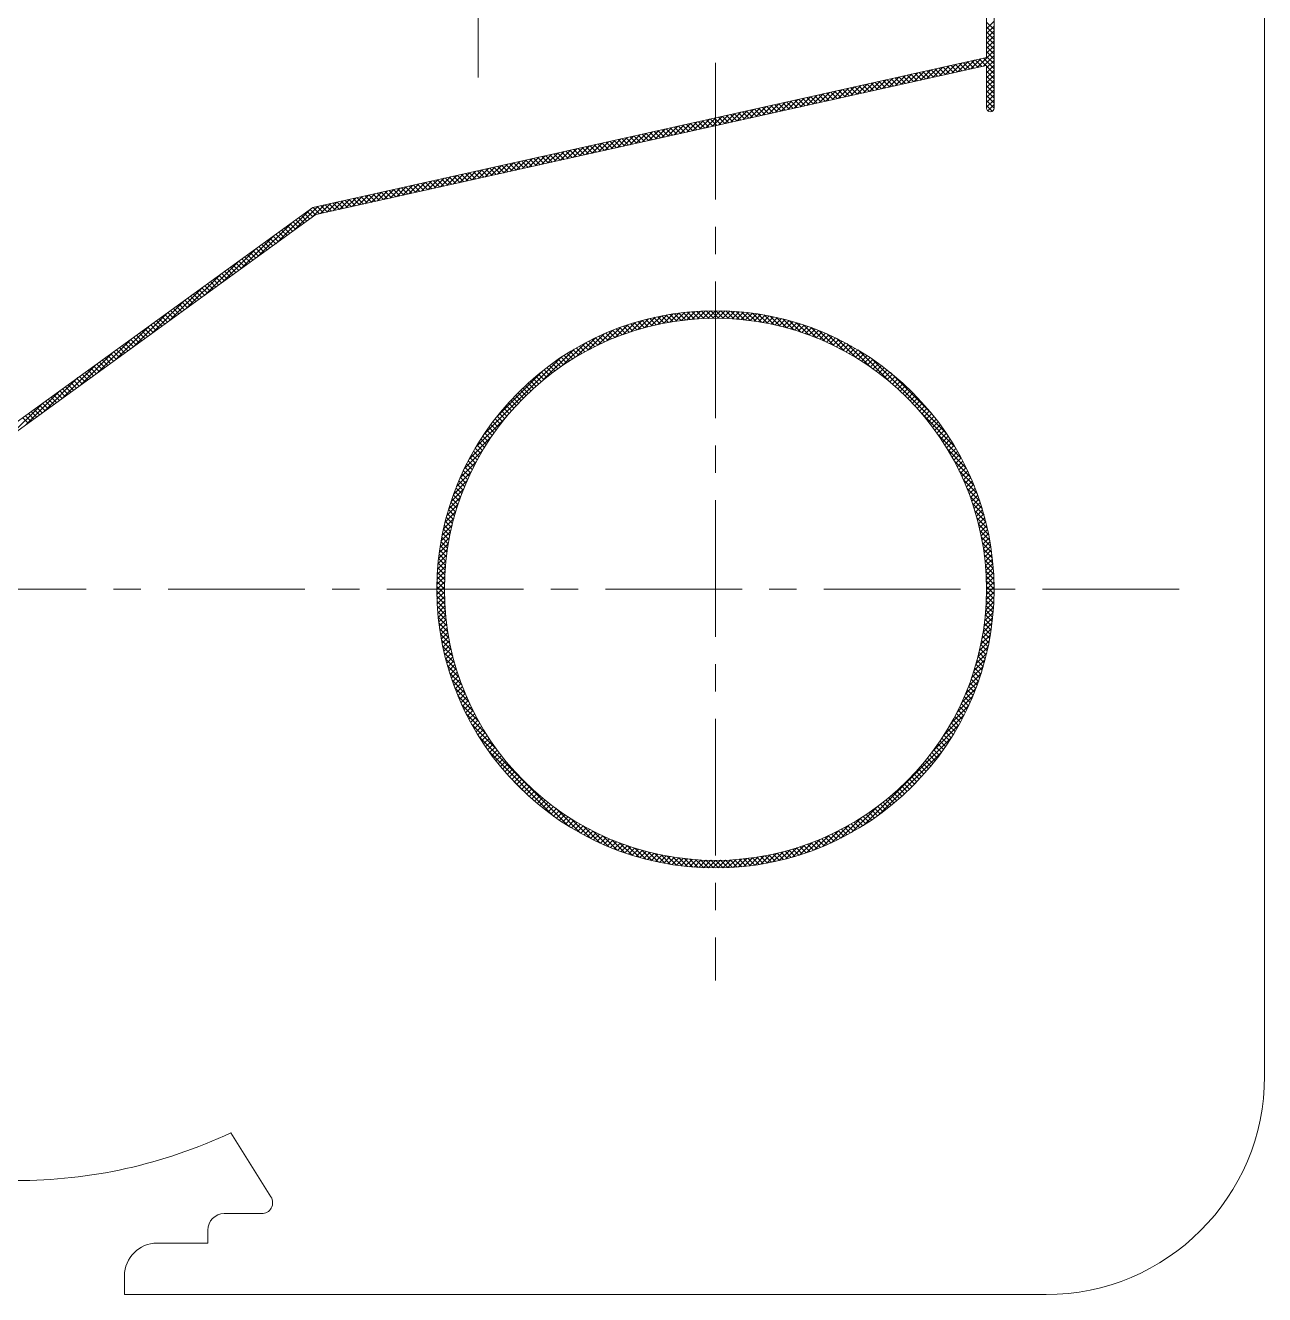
# Model space of a CAD drawing. Header units: millimetres. Extents: x -394 to 6212, y -2458 to 809.
# Drawn here: x 3573.94 to 3596.61, y -1892.73 to -1869.51 of the extents above; entities that cross this region are included whole.
import ezdxf

# ---------------------------------------------------------------- set-up
doc = ezdxf.new("R2010")
doc.units = ezdxf.units.MM
doc.linetypes.add('CENTERX2', pattern=[4, 2.5, -0.5, 0.5, -0.5])
for name, color, linetype, lineweight, true_color in [('1', 1, 'Continuous', 18, 0xff0000), ('2', 2, 'Continuous', 18, 0xffff00), ('3', 3, 'CENTERX2', 18, 0x00ff00)]:
    doc.layers.add(name, color=color, linetype=linetype, lineweight=lineweight, true_color=true_color)

msp = doc.modelspace()

# ---------------------------------------------------------------- hatches: boundary and pattern name
at = {"layer": '2'}
h = msp.add_hatch(dxfattribs=at)
h.set_pattern_fill('ANSI37', color=256, scale=0.02, style=0)
h.set_pattern_definition([(45, (3119.19108, -2369.49674), (-0.0449012806, 0.0449012806), []), (135, (3119.19108, -2369.49674), (-0.0449012806, -0.0449012806), [])])
edge = h.paths.add_edge_path(flags=0)
edge.add_line((3586.56413, -1874.73099), (3586.56413, -1874.86938))
edge.add_arc((3586.56413, -1879.82878), 4.9594, 90, 180)
edge.add_line((3581.60473, -1879.82878), (3581.46634, -1879.82878))
edge.add_arc((3586.56413, -1879.82878), 5.09779, 90, 180, ccw=False)
edge = h.paths.add_edge_path(flags=0)
edge.add_line((3586.56413, -1874.86938), (3586.56413, -1874.73099))
edge.add_arc((3586.56413, -1879.82878), 5.09779, 0, 90, ccw=False)
edge.add_line((3591.66192, -1879.82878), (3591.52353, -1879.82878))
edge.add_arc((3586.56413, -1879.82878), 4.9594, 0, 90)
edge = h.paths.add_edge_path(flags=0)
edge.add_line((3591.52353, -1879.82878), (3591.66192, -1879.82878))
edge.add_arc((3586.56413, -1879.82878), 5.09779, 270, 360, ccw=False)
edge.add_line((3586.56413, -1884.92658), (3586.56413, -1884.78819))
edge.add_arc((3586.56413, -1879.82878), 4.9594, 270, 360)
edge = h.paths.add_edge_path(flags=0)
edge.add_line((3581.46634, -1879.82878), (3581.60473, -1879.82878))
edge.add_arc((3586.56413, -1879.82878), 4.9594, 180, 270)
edge.add_line((3586.56413, -1884.78819), (3586.56413, -1884.92658))
edge.add_arc((3586.56413, -1879.82878), 5.09779, 180, 270, ccw=False)

# ---------------------------------------------------------------- linework, layer by layer
at = {"layer": '1'}
for p, q in [((3596.6128, -1823.48362), (3596.6128, -1888.73439)), ((3591.66192, -1841.22445), (3591.66192, -1871.02181)), ((3591.52353, -1842.11893), (3591.52353, -1870.09908)), ((3579.19507, -1872.8439), (3591.52353, -1870.09908)), ((3579.25309, -1872.97276), (3591.52353, -1870.24086)), ((3591.52353, -1870.24086), (3591.52353, -1871.02181)), ((3573.70521, -1876.82214), (3579.19507, -1872.8439)), ((3573.73849, -1876.96893), (3579.25309, -1872.97276)), ((3578.43216, -1890.94698), (3577.69769, -1889.7729)), ((3577.57705, -1891.25305), (3578.2626, -1891.25305)), ((3577.27705, -1891.7912), (3577.27705, -1891.55305)), ((3576.35093, -1891.7912), (3577.27705, -1891.7912)), ((3575.75093, -1892.3912), (3575.75093, -1892.73439)), ((3592.6128, -1892.73439), (3575.75093, -1892.73439))]:
    msp.add_line(p, q, dxfattribs=at)
for radius in [5.09779, 4.9594]:
    msp.add_circle((3586.56413, -1879.82878), radius, dxfattribs=at)
for centre, radius, start, end in [((3591.59273, -1871.02181), 0.06919, 180, 360), ((3592.6128, -1888.73439), 4, 270, 0), ((3573.77854, -1881.43645), 9.21174, 269.910349, 295.179253), ((3578.2626, -1891.05305), 0.2, 270, 32.028677), ((3577.57705, -1891.55305), 0.3, 90, 180), ((3576.35093, -1892.3912), 0.6, 90, 180)]:
    msp.add_arc(centre, radius, start, end, dxfattribs=at)
at = {"layer": '2'}
for p, q in [((3591.52353, -1869.57055), (3591.66192, -1869.43216)), ((3591.66192, -1869.58678), (3591.52353, -1869.44839)), ((3591.52353, -1869.66035), (3591.66192, -1869.52196)), ((3591.66192, -1869.67658), (3591.52353, -1869.53819)), ((3591.52353, -1869.75015), (3591.66192, -1869.61176)), ((3591.66192, -1869.76638), (3591.52353, -1869.62799)), ((3591.52353, -1869.83995), (3591.66192, -1869.70156)), ((3591.66192, -1869.85618), (3591.52353, -1869.71779)), ((3591.52353, -1869.92976), (3591.66192, -1869.79137)), ((3591.66192, -1869.94599), (3591.52353, -1869.8076)), ((3591.35437, -1870.27852), (3591.66192, -1869.97097)), ((3591.4699, -1870.2528), (3591.66192, -1870.06077)), ((3591.52353, -1870.01956), (3591.66192, -1869.88117)), ((3591.66192, -1870.03579), (3591.52353, -1869.8974)), ((3591.66192, -1870.12559), (3591.52353, -1869.9872)), ((3590.43019, -1870.48428), (3590.61258, -1870.3019)), ((3590.54572, -1870.45856), (3590.7281, -1870.27618)), ((3590.77616, -1870.40726), (3590.66019, -1870.2913)), ((3590.66124, -1870.43284), (3590.84362, -1870.25046)), ((3590.8496, -1870.3909), (3590.73364, -1870.27494)), ((3590.77676, -1870.40712), (3590.95914, -1870.22474)), ((3590.92305, -1870.37455), (3590.80709, -1870.25859)), ((3590.9965, -1870.3582), (3590.88054, -1870.24224)), ((3590.89228, -1870.3814), (3591.07467, -1870.19902)), ((3591.06995, -1870.34184), (3590.95399, -1870.22588)), ((3591.00781, -1870.35568), (3591.19019, -1870.1733)), ((3591.1434, -1870.32549), (3591.02744, -1870.20953)), ((3591.21685, -1870.30914), (3591.10089, -1870.19318)), ((3591.12333, -1870.32996), (3591.30571, -1870.14758)), ((3591.2903, -1870.29279), (3591.17434, -1870.17683)), ((3591.23885, -1870.30424), (3591.42124, -1870.12186)), ((3591.36375, -1870.27643), (3591.24779, -1870.16047)), ((3591.4372, -1870.26008), (3591.32124, -1870.14412)), ((3591.51065, -1870.24373), (3591.39469, -1870.12777)), ((3591.66192, -1870.3052), (3591.46814, -1870.11141)), ((3591.66192, -1870.21539), (3591.52353, -1870.077)), ((3591.52353, -1870.28897), (3591.66192, -1870.15058)), ((3591.52353, -1870.37877), (3591.66192, -1870.24038)), ((3591.66192, -1870.395), (3591.52353, -1870.25661)), ((3589.39049, -1870.71576), (3589.57287, -1870.53338)), ((3589.50601, -1870.69004), (3589.6884, -1870.50766)), ((3589.62153, -1870.66432), (3589.80392, -1870.48194)), ((3589.74786, -1870.6362), (3589.6319, -1870.52024)), ((3589.82131, -1870.61984), (3589.70535, -1870.50388)), ((3589.73706, -1870.6386), (3589.91944, -1870.45622)), ((3589.89476, -1870.60349), (3589.7788, -1870.48753)), ((3589.96821, -1870.58714), (3589.85225, -1870.47118)), ((3589.85258, -1870.61288), (3590.03496, -1870.4305)), ((3590.04166, -1870.57079), (3589.9257, -1870.45483)), ((3589.9681, -1870.58716), (3590.15049, -1870.40478)), ((3590.11511, -1870.55443), (3589.99915, -1870.43847)), ((3590.18856, -1870.53808), (3590.0726, -1870.42212)), ((3590.08362, -1870.56144), (3590.26601, -1870.37906)), ((3590.26201, -1870.52173), (3590.14605, -1870.40577)), ((3590.19915, -1870.53572), (3590.38153, -1870.35334)), ((3590.33546, -1870.50537), (3590.2195, -1870.38941)), ((3590.40891, -1870.48902), (3590.29295, -1870.37306)), ((3590.31467, -1870.51), (3590.49705, -1870.32762)), ((3590.48236, -1870.47267), (3590.3664, -1870.35671)), ((3590.55581, -1870.45632), (3590.43985, -1870.34035)), ((3590.62926, -1870.43996), (3590.5133, -1870.324)), ((3590.70271, -1870.42361), (3590.58675, -1870.30765)), ((3591.52353, -1870.46857), (3591.66192, -1870.33018)), ((3591.66192, -1870.4848), (3591.52353, -1870.34641)), ((3591.52353, -1870.55837), (3591.66192, -1870.41998)), ((3591.66192, -1870.5746), (3591.52353, -1870.43622)), ((3591.52353, -1870.64818), (3591.66192, -1870.50979)), ((3591.66192, -1870.66441), (3591.52353, -1870.52602)), ((3588.35079, -1870.94724), (3588.53317, -1870.76486)), ((3588.46631, -1870.92152), (3588.64869, -1870.73914)), ((3588.64612, -1870.88149), (3588.53015, -1870.76553)), ((3588.58183, -1870.8958), (3588.76421, -1870.71342)), ((3588.71956, -1870.86514), (3588.6036, -1870.74918)), ((3588.79301, -1870.84878), (3588.67705, -1870.73282)), ((3588.69735, -1870.87008), (3588.87974, -1870.6877)), ((3588.86646, -1870.83243), (3588.7505, -1870.71647)), ((3588.81288, -1870.84436), (3588.99526, -1870.66198)), ((3588.93991, -1870.81608), (3588.82395, -1870.70012)), ((3589.01336, -1870.79973), (3588.8974, -1870.68377)), ((3588.9284, -1870.81864), (3589.11078, -1870.63626)), ((3589.08681, -1870.78337), (3588.97085, -1870.66741)), ((3589.04392, -1870.79292), (3589.22631, -1870.61054)), ((3589.16026, -1870.76702), (3589.0443, -1870.65106)), ((3589.23371, -1870.75067), (3589.11775, -1870.63471)), ((3589.15944, -1870.7672), (3589.34183, -1870.58482)), ((3589.30716, -1870.73431), (3589.1912, -1870.61835)), ((3589.38061, -1870.71796), (3589.26465, -1870.602)), ((3589.27497, -1870.74148), (3589.45735, -1870.5591)), ((3589.45406, -1870.70161), (3589.3381, -1870.58565)), ((3589.52751, -1870.68526), (3589.41155, -1870.5693)), ((3589.60096, -1870.6689), (3589.485, -1870.55294)), ((3589.67441, -1870.65255), (3589.55845, -1870.53659)), ((3591.52353, -1870.73798), (3591.66192, -1870.59959)), ((3591.66192, -1870.75421), (3591.52353, -1870.61582)), ((3591.52353, -1870.82778), (3591.66192, -1870.68939)), ((3591.66192, -1870.84401), (3591.52353, -1870.70562)), ((3587.31108, -1871.17872), (3587.49347, -1870.99634)), ((3587.4266, -1871.153), (3587.60899, -1870.97062)), ((3587.61782, -1871.11043), (3587.50186, -1870.99447)), ((3587.54213, -1871.12728), (3587.72451, -1870.9449)), ((3587.69127, -1871.09408), (3587.57531, -1870.97812)), ((3587.76472, -1871.07773), (3587.64876, -1870.96177)), ((3587.65765, -1871.10156), (3587.84003, -1870.91918)), ((3587.83817, -1871.06137), (3587.72221, -1870.94541)), ((3587.77317, -1871.07584), (3587.95556, -1870.89346)), ((3587.91162, -1871.04502), (3587.79566, -1870.92906)), ((3587.98507, -1871.02867), (3587.86911, -1870.91271)), ((3587.88869, -1871.05012), (3588.07108, -1870.86774)), ((3588.05852, -1871.01231), (3587.94256, -1870.89635)), ((3588.00422, -1871.0244), (3588.1866, -1870.84202)), ((3588.13197, -1870.99596), (3588.01601, -1870.88)), ((3588.20542, -1870.97961), (3588.08946, -1870.86365)), ((3588.11974, -1870.99868), (3588.30212, -1870.8163)), ((3588.27887, -1870.96326), (3588.16291, -1870.84729)), ((3588.23526, -1870.97296), (3588.41765, -1870.79058)), ((3588.35232, -1870.9469), (3588.23636, -1870.83094)), ((3588.42577, -1870.93055), (3588.30981, -1870.81459)), ((3588.49922, -1870.9142), (3588.38326, -1870.79824)), ((3588.57267, -1870.89784), (3588.45671, -1870.78188)), ((3591.52353, -1870.91758), (3591.66192, -1870.77919)), ((3591.66192, -1870.93381), (3591.52353, -1870.79543)), ((3591.52353, -1871.00739), (3591.66192, -1870.869)), ((3591.6619, -1871.02359), (3591.52353, -1870.88523)), ((3591.62915, -1871.08065), (3591.52353, -1870.97503)), ((3591.54699, -1871.07373), (3591.66192, -1870.9588)), ((3586.27138, -1871.4102), (3586.45376, -1871.22782)), ((3586.3869, -1871.38448), (3586.56928, -1871.2021)), ((3586.58952, -1871.33937), (3586.47356, -1871.22341)), ((3586.50242, -1871.35876), (3586.68481, -1871.17638)), ((3586.66297, -1871.32302), (3586.54701, -1871.20706)), ((3586.61795, -1871.33304), (3586.80033, -1871.15066)), ((3586.73642, -1871.30667), (3586.62046, -1871.19071)), ((3586.80987, -1871.29031), (3586.69391, -1871.17435)), ((3586.73347, -1871.30732), (3586.91585, -1871.12494)), ((3586.88332, -1871.27396), (3586.76736, -1871.158)), ((3586.95677, -1871.25761), (3586.84081, -1871.14165)), ((3586.84899, -1871.2816), (3587.03138, -1871.09922)), ((3587.03022, -1871.24125), (3586.91426, -1871.12529)), ((3586.96451, -1871.25588), (3587.1469, -1871.0735)), ((3587.10367, -1871.2249), (3586.98771, -1871.10894)), ((3587.17712, -1871.20855), (3587.06116, -1871.09259)), ((3587.08004, -1871.23016), (3587.26242, -1871.04778)), ((3587.25057, -1871.1922), (3587.13461, -1871.07624)), ((3587.19556, -1871.20444), (3587.37794, -1871.02206)), ((3587.32402, -1871.17584), (3587.20806, -1871.05988)), ((3587.39747, -1871.15949), (3587.28151, -1871.04353)), ((3587.47092, -1871.14314), (3587.35496, -1871.02718)), ((3587.54437, -1871.12678), (3587.42841, -1871.01082)), ((3591.63119, -1871.07934), (3591.65025, -1871.06028)), ((3585.23167, -1871.64169), (3585.41406, -1871.4593)), ((3585.3472, -1871.61597), (3585.52958, -1871.43358)), ((3585.56123, -1871.56831), (3585.44527, -1871.45235)), ((3585.46272, -1871.59025), (3585.6451, -1871.40786)), ((3585.63468, -1871.55196), (3585.51872, -1871.436)), ((3585.57824, -1871.56453), (3585.76063, -1871.38214)), ((3585.70813, -1871.53561), (3585.59217, -1871.41965)), ((3585.78158, -1871.51925), (3585.66562, -1871.40329)), ((3585.69376, -1871.53881), (3585.87615, -1871.35642)), ((3585.85503, -1871.5029), (3585.73907, -1871.38694)), ((3585.80929, -1871.51308), (3585.99167, -1871.3307)), ((3585.92848, -1871.48655), (3585.81252, -1871.37059)), ((3586.00193, -1871.4702), (3585.88597, -1871.35423)), ((3585.92481, -1871.48736), (3586.10719, -1871.30498)), ((3586.07538, -1871.45384), (3585.95942, -1871.33788)), ((3586.14883, -1871.43749), (3586.03287, -1871.32153)), ((3586.04033, -1871.46164), (3586.22272, -1871.27926)), ((3586.22228, -1871.42114), (3586.10632, -1871.30518)), ((3586.15586, -1871.43592), (3586.33824, -1871.25354)), ((3586.29573, -1871.40478), (3586.17977, -1871.28882)), ((3586.36918, -1871.38843), (3586.25322, -1871.27247)), ((3586.44263, -1871.37208), (3586.32667, -1871.25612)), ((3586.51608, -1871.35573), (3586.40011, -1871.23976)), ((3584.19197, -1871.87317), (3584.37435, -1871.69078)), ((3584.30749, -1871.84745), (3584.48988, -1871.66506)), ((3584.53293, -1871.79725), (3584.41697, -1871.68129)), ((3584.42302, -1871.82173), (3584.6054, -1871.63934)), ((3584.60638, -1871.7809), (3584.49042, -1871.66494)), ((3584.53854, -1871.79601), (3584.72092, -1871.61362)), ((3584.67983, -1871.76455), (3584.56387, -1871.64859)), ((3584.75328, -1871.74819), (3584.63732, -1871.63223)), ((3584.65406, -1871.77029), (3584.83644, -1871.5879)), ((3584.82673, -1871.73184), (3584.71077, -1871.61588)), ((3584.76958, -1871.74457), (3584.95197, -1871.56218)), ((3584.90018, -1871.71549), (3584.78422, -1871.59953)), ((3584.97363, -1871.69914), (3584.85767, -1871.58318)), ((3584.88511, -1871.71885), (3585.06749, -1871.53646)), ((3585.04708, -1871.68278), (3584.93112, -1871.56682)), ((3585.00063, -1871.69313), (3585.18301, -1871.51074)), ((3585.12053, -1871.66643), (3585.00457, -1871.55047)), ((3585.19398, -1871.65008), (3585.07802, -1871.53412)), ((3585.11615, -1871.66741), (3585.29854, -1871.48502)), ((3585.26743, -1871.63372), (3585.15147, -1871.51776)), ((3585.34088, -1871.61737), (3585.22492, -1871.50141)), ((3585.41433, -1871.60102), (3585.29837, -1871.48506)), ((3585.48778, -1871.58467), (3585.37182, -1871.46871)), ((3583.15227, -1872.10465), (3583.33465, -1871.92226)), ((3583.26779, -1872.07893), (3583.45017, -1871.89654)), ((3583.43119, -1872.04255), (3583.31523, -1871.92659)), ((3583.38331, -1872.05321), (3583.5657, -1871.87082)), ((3583.50464, -1872.02619), (3583.38868, -1871.91023)), ((3583.57809, -1872.00984), (3583.46213, -1871.89388)), ((3583.49883, -1872.02749), (3583.68122, -1871.8451)), ((3583.65154, -1871.99349), (3583.53558, -1871.87753)), ((3583.72499, -1871.97714), (3583.60903, -1871.86118)), ((3583.61436, -1872.00177), (3583.79674, -1871.81938)), ((3583.79844, -1871.96078), (3583.68248, -1871.84482)), ((3583.72988, -1871.97605), (3583.91226, -1871.79366)), ((3583.87189, -1871.94443), (3583.75593, -1871.82847)), ((3583.94534, -1871.92808), (3583.82938, -1871.81212)), ((3583.8454, -1871.95033), (3584.02779, -1871.76794)), ((3584.01879, -1871.91172), (3583.90283, -1871.79576)), ((3583.96092, -1871.92461), (3584.14331, -1871.74222)), ((3584.09224, -1871.89537), (3583.97628, -1871.77941)), ((3584.16569, -1871.87902), (3584.04973, -1871.76306)), ((3584.07645, -1871.89889), (3584.25883, -1871.7165)), ((3584.23914, -1871.86267), (3584.12318, -1871.7467)), ((3584.31259, -1871.84631), (3584.19663, -1871.73035)), ((3584.38604, -1871.82996), (3584.27007, -1871.714)), ((3584.45948, -1871.81361), (3584.34352, -1871.69765)), ((3582.11256, -1872.33613), (3582.29495, -1872.15374)), ((3582.22809, -1872.31041), (3582.41047, -1872.12802)), ((3582.40289, -1872.27149), (3582.28693, -1872.15553)), ((3582.34361, -1872.28469), (3582.52599, -1872.1023)), ((3582.47634, -1872.25513), (3582.36038, -1872.13917)), ((3582.54979, -1872.23878), (3582.43383, -1872.12282)), ((3582.45913, -1872.25897), (3582.64151, -1872.07658)), ((3582.62324, -1872.22243), (3582.50728, -1872.10647)), ((3582.57465, -1872.23325), (3582.75704, -1872.05086)), ((3582.69669, -1872.20608), (3582.58073, -1872.09012)), ((3582.77014, -1872.18972), (3582.65418, -1872.07376)), ((3582.69018, -1872.20753), (3582.87256, -1872.02514)), ((3582.84359, -1872.17337), (3582.72763, -1872.05741)), ((3582.91704, -1872.15702), (3582.80108, -1872.04106)), ((3582.8057, -1872.18181), (3582.98808, -1871.99942)), ((3582.99049, -1872.14066), (3582.87453, -1872.0247)), ((3582.92122, -1872.15609), (3583.10361, -1871.9737)), ((3583.06394, -1872.12431), (3582.94798, -1872.00835)), ((3583.13739, -1872.10796), (3583.02143, -1871.992)), ((3583.03674, -1872.13037), (3583.21913, -1871.94798)), ((3583.21084, -1872.09161), (3583.09488, -1871.97565)), ((3583.28429, -1872.07525), (3583.16833, -1871.95929)), ((3583.35774, -1872.0589), (3583.24178, -1871.94294)), ((3581.07286, -1872.56761), (3581.25524, -1872.38522)), ((3581.18838, -1872.54189), (3581.37077, -1872.3595)), ((3581.3746, -1872.50043), (3581.25864, -1872.38447)), ((3581.3039, -1872.51617), (3581.48629, -1872.33378)), ((3581.44805, -1872.48408), (3581.33209, -1872.36812)), ((3581.5215, -1872.46772), (3581.40554, -1872.35176)), ((3581.41943, -1872.49045), (3581.60181, -1872.30806)), ((3581.59495, -1872.45137), (3581.47899, -1872.33541)), ((3581.53495, -1872.46473), (3581.71733, -1872.28234)), ((3581.6684, -1872.43502), (3581.55244, -1872.31906)), ((3581.74185, -1872.41866), (3581.62589, -1872.3027)), ((3581.65047, -1872.43901), (3581.83286, -1872.25662)), ((3581.8153, -1872.40231), (3581.69934, -1872.28635)), ((3581.76599, -1872.41329), (3581.94838, -1872.2309)), ((3581.88875, -1872.38596), (3581.77279, -1872.27)), ((3581.9622, -1872.36961), (3581.84624, -1872.25364)), ((3581.88152, -1872.38757), (3582.0639, -1872.20518)), ((3582.03565, -1872.35325), (3581.91969, -1872.23729)), ((3582.1091, -1872.3369), (3581.99314, -1872.22094)), ((3581.99704, -1872.36185), (3582.17942, -1872.17946)), ((3582.18255, -1872.32055), (3582.06659, -1872.20459)), ((3582.256, -1872.30419), (3582.14003, -1872.18823)), ((3582.32944, -1872.28784), (3582.21348, -1872.17188)), ((3580.03316, -1872.79909), (3580.21554, -1872.6167)), ((3580.14868, -1872.77337), (3580.33106, -1872.59098)), ((3580.3463, -1872.72937), (3580.23034, -1872.61341)), ((3580.2642, -1872.74765), (3580.44658, -1872.56526)), ((3580.41975, -1872.71302), (3580.30379, -1872.59706)), ((3580.4932, -1872.69666), (3580.37724, -1872.5807)), ((3580.37972, -1872.72193), (3580.56211, -1872.53954)), ((3580.56665, -1872.68031), (3580.45069, -1872.56435)), ((3580.49525, -1872.69621), (3580.67763, -1872.51382)), ((3580.6401, -1872.66396), (3580.52414, -1872.548)), ((3580.71355, -1872.6476), (3580.59759, -1872.53164)), ((3580.61077, -1872.67049), (3580.79315, -1872.4881)), ((3580.787, -1872.63125), (3580.67104, -1872.51529)), ((3580.72629, -1872.64477), (3580.90868, -1872.46238)), ((3580.86045, -1872.6149), (3580.74449, -1872.49894)), ((3580.9339, -1872.59855), (3580.81794, -1872.48259)), ((3580.84181, -1872.61905), (3581.0242, -1872.43666)), ((3581.00735, -1872.58219), (3580.89139, -1872.46623)), ((3580.95734, -1872.59333), (3581.13972, -1872.41094)), ((3581.0808, -1872.56584), (3580.96484, -1872.44988)), ((3581.15425, -1872.54949), (3581.03829, -1872.43353)), ((3581.2277, -1872.53313), (3581.11174, -1872.41717)), ((3581.30115, -1872.51678), (3581.18519, -1872.40082)), ((3578.84623, -1873.26759), (3579.29136, -1872.82247)), ((3579.17237, -1873.03125), (3579.40688, -1872.79675)), ((3579.31801, -1872.95831), (3579.20205, -1872.84235)), ((3579.39146, -1872.94196), (3579.2755, -1872.826)), ((3579.34002, -1872.95341), (3579.5224, -1872.77103)), ((3579.46491, -1872.9256), (3579.34895, -1872.80964)), ((3579.53836, -1872.90925), (3579.4224, -1872.79329)), ((3579.45554, -1872.92769), (3579.63793, -1872.74531)), ((3579.61181, -1872.8929), (3579.49585, -1872.77694)), ((3579.68526, -1872.87655), (3579.5693, -1872.76058)), ((3579.57106, -1872.90197), (3579.75345, -1872.71959)), ((3579.75871, -1872.86019), (3579.64275, -1872.74423)), ((3579.68659, -1872.87625), (3579.86897, -1872.69387)), ((3579.83216, -1872.84384), (3579.7162, -1872.72788)), ((3579.90561, -1872.82749), (3579.78965, -1872.71153)), ((3579.80211, -1872.85053), (3579.98449, -1872.66814)), ((3579.97906, -1872.81113), (3579.8631, -1872.69517)), ((3579.91763, -1872.82481), (3580.10002, -1872.64242)), ((3580.05251, -1872.79478), (3579.93655, -1872.67882)), ((3580.12596, -1872.77843), (3580.00999, -1872.66247)), ((3580.1994, -1872.76207), (3580.08344, -1872.64611)), ((3580.27285, -1872.74572), (3580.15689, -1872.62976)), ((3578.52009, -1873.50393), (3579.14078, -1872.88325)), ((3578.98669, -1873.16581), (3578.8876, -1873.06671)), ((3579.03876, -1873.12808), (3578.93967, -1873.02898)), ((3579.09083, -1873.09034), (3578.99174, -1872.99125)), ((3579.1429, -1873.05261), (3579.04381, -1872.95351)), ((3579.19497, -1873.01488), (3579.09588, -1872.91578)), ((3579.24704, -1872.97714), (3579.14795, -1872.87805)), ((3578.19394, -1873.74027), (3578.81463, -1873.11959)), ((3578.67427, -1873.3922), (3578.57518, -1873.29311)), ((3578.72634, -1873.35447), (3578.62725, -1873.25538)), ((3578.77841, -1873.31674), (3578.67932, -1873.21764)), ((3578.83048, -1873.27901), (3578.73139, -1873.17991)), ((3578.88255, -1873.24127), (3578.78346, -1873.14218)), ((3578.93462, -1873.20354), (3578.83553, -1873.10445)), ((3577.8678, -1873.97661), (3578.48849, -1873.35593)), ((3578.36185, -1873.6186), (3578.26276, -1873.5195)), ((3578.41392, -1873.58087), (3578.31483, -1873.48177)), ((3578.46599, -1873.54313), (3578.3669, -1873.44404)), ((3578.51806, -1873.5054), (3578.41897, -1873.40631)), ((3578.57013, -1873.46767), (3578.47104, -1873.36857)), ((3578.6222, -1873.42994), (3578.52311, -1873.33084)), ((3577.54166, -1874.21295), (3578.16235, -1873.59227)), ((3577.99736, -1873.88273), (3577.89827, -1873.78363)), ((3578.04943, -1873.84499), (3577.95034, -1873.7459)), ((3578.1015, -1873.80726), (3578.00241, -1873.70817)), ((3578.15357, -1873.76953), (3578.05448, -1873.67043)), ((3578.20564, -1873.7318), (3578.10655, -1873.6327)), ((3578.25771, -1873.69406), (3578.15862, -1873.59497)), ((3578.30978, -1873.65633), (3578.21069, -1873.55724)), ((3577.21552, -1874.44929), (3577.83621, -1873.8286)), ((3577.68494, -1874.10912), (3577.58585, -1874.01003)), ((3577.73701, -1874.07139), (3577.63792, -1873.9723)), ((3577.78908, -1874.03366), (3577.68999, -1873.93456)), ((3577.84115, -1873.99593), (3577.74206, -1873.89683)), ((3577.89322, -1873.95819), (3577.79413, -1873.8591)), ((3577.94529, -1873.92046), (3577.8462, -1873.82136)), ((3576.88937, -1874.68563), (3577.51006, -1874.06494)), ((3577.37252, -1874.33552), (3577.27343, -1874.23642)), ((3577.42459, -1874.29779), (3577.3255, -1874.19869)), ((3577.47666, -1874.26005), (3577.37757, -1874.16096)), ((3577.52873, -1874.22232), (3577.42964, -1874.12323)), ((3577.5808, -1874.18459), (3577.48171, -1874.08549)), ((3577.63287, -1874.14686), (3577.53378, -1874.04776)), ((3576.56323, -1874.92197), (3577.18392, -1874.30128)), ((3577.0601, -1874.56191), (3576.96101, -1874.46282)), ((3577.11217, -1874.52418), (3577.01308, -1874.42509)), ((3577.16424, -1874.48645), (3577.06515, -1874.38735)), ((3577.21631, -1874.44872), (3577.11722, -1874.34962)), ((3577.26838, -1874.41098), (3577.16929, -1874.31189)), ((3577.32045, -1874.37325), (3577.22136, -1874.27416)), ((3576.23709, -1875.15831), (3576.85778, -1874.53762)), ((3576.74768, -1874.78831), (3576.64859, -1874.68921)), ((3576.79975, -1874.75058), (3576.70066, -1874.65148)), ((3576.85182, -1874.71284), (3576.75273, -1874.61375)), ((3576.90389, -1874.67511), (3576.8048, -1874.57602)), ((3576.95596, -1874.63738), (3576.85687, -1874.53828)), ((3577.00803, -1874.59965), (3576.90894, -1874.50055)), ((3575.91095, -1875.39465), (3576.53164, -1874.77396)), ((3576.43526, -1875.01471), (3576.33617, -1874.91561)), ((3576.48733, -1874.97697), (3576.38824, -1874.87788)), ((3576.5394, -1874.93924), (3576.44031, -1874.84015)), ((3576.59147, -1874.90151), (3576.49238, -1874.80241)), ((3576.64354, -1874.86378), (3576.54445, -1874.76468)), ((3576.69561, -1874.82604), (3576.59652, -1874.72695)), ((3575.5848, -1875.63099), (3576.20549, -1875.0103)), ((3576.07077, -1875.27883), (3575.97168, -1875.17974)), ((3576.12284, -1875.2411), (3576.02375, -1875.14201)), ((3576.17491, -1875.20337), (3576.07582, -1875.10427)), ((3576.22698, -1875.16564), (3576.12789, -1875.06654)), ((3576.27905, -1875.1279), (3576.17996, -1875.02881)), ((3576.33112, -1875.09017), (3576.23203, -1874.99108)), ((3576.38319, -1875.05244), (3576.2841, -1874.95334)), ((3575.25866, -1875.86733), (3575.87935, -1875.24664)), ((3575.75835, -1875.50523), (3575.65926, -1875.40613)), ((3575.81042, -1875.4675), (3575.71133, -1875.3684)), ((3575.86249, -1875.42976), (3575.7634, -1875.33067)), ((3575.91456, -1875.39203), (3575.81547, -1875.29294)), ((3575.96663, -1875.3543), (3575.86754, -1875.2552)), ((3576.0187, -1875.31657), (3575.91961, -1875.21747)), ((3574.93252, -1876.10367), (3575.55321, -1875.48298)), ((3575.44594, -1875.73163), (3575.34684, -1875.63253)), ((3575.49801, -1875.69389), (3575.39891, -1875.5948)), ((3575.55008, -1875.65616), (3575.45098, -1875.55706)), ((3575.60214, -1875.61843), (3575.50305, -1875.51933)), ((3575.65421, -1875.5807), (3575.55512, -1875.4816)), ((3575.70628, -1875.54296), (3575.60719, -1875.44387)), ((3574.60638, -1876.34001), (3575.22707, -1875.71932)), ((3575.13352, -1875.95802), (3575.03442, -1875.85893)), ((3575.18559, -1875.92029), (3575.08649, -1875.82119)), ((3575.23766, -1875.88256), (3575.13856, -1875.78346)), ((3575.28973, -1875.84482), (3575.19063, -1875.74573)), ((3575.3418, -1875.80709), (3575.2427, -1875.708)), ((3575.39387, -1875.76936), (3575.29477, -1875.67026)), ((3574.28024, -1876.57635), (3574.90092, -1875.95566)), ((3574.8211, -1876.18442), (3574.722, -1876.08532)), ((3574.87317, -1876.14668), (3574.77407, -1876.04759)), ((3574.92524, -1876.10895), (3574.82614, -1876.00986)), ((3574.97731, -1876.07122), (3574.87821, -1875.97212)), ((3575.02938, -1876.03349), (3574.93028, -1875.93439)), ((3575.08145, -1875.99575), (3574.98235, -1875.89666)), ((3573.95409, -1876.81269), (3574.57478, -1876.192)), ((3574.50868, -1876.41081), (3574.40958, -1876.31172)), ((3574.56075, -1876.37308), (3574.46165, -1876.27398)), ((3574.61282, -1876.33535), (3574.51372, -1876.23625)), ((3574.66489, -1876.29761), (3574.56579, -1876.19852)), ((3574.71696, -1876.25988), (3574.61786, -1876.16079)), ((3574.76903, -1876.22215), (3574.66993, -1876.12305)), ((3573.63674, -1877.04024), (3574.24864, -1876.42834)), ((3574.19626, -1876.63721), (3574.09716, -1876.53811)), ((3574.24833, -1876.59948), (3574.14923, -1876.50038)), ((3574.3004, -1876.56174), (3574.2013, -1876.46265)), ((3574.35247, -1876.52401), (3574.25337, -1876.42491)), ((3574.40454, -1876.48628), (3574.30544, -1876.38718)), ((3574.45661, -1876.44855), (3574.35751, -1876.34945)), ((3573.98798, -1876.78814), (3573.88888, -1876.68904)), ((3574.04005, -1876.75041), (3573.94095, -1876.65131)), ((3574.09212, -1876.71267), (3573.99302, -1876.61358)), ((3574.14419, -1876.67494), (3574.04509, -1876.57585))]:
    msp.add_line(p, q, dxfattribs=at)
at = {"layer": '3'}
for p, q in [((3582.22413, -1870.46107), (3582.22413, -1840.61069)), ((3586.56413, -1870.19744), (3586.56413, -1886.98673)), ((3595.0505, -1879.82878), (3551.18305, -1879.82878))]:
    msp.add_line(p, q, dxfattribs=at)

doc.saveas('drawing.dxf')
